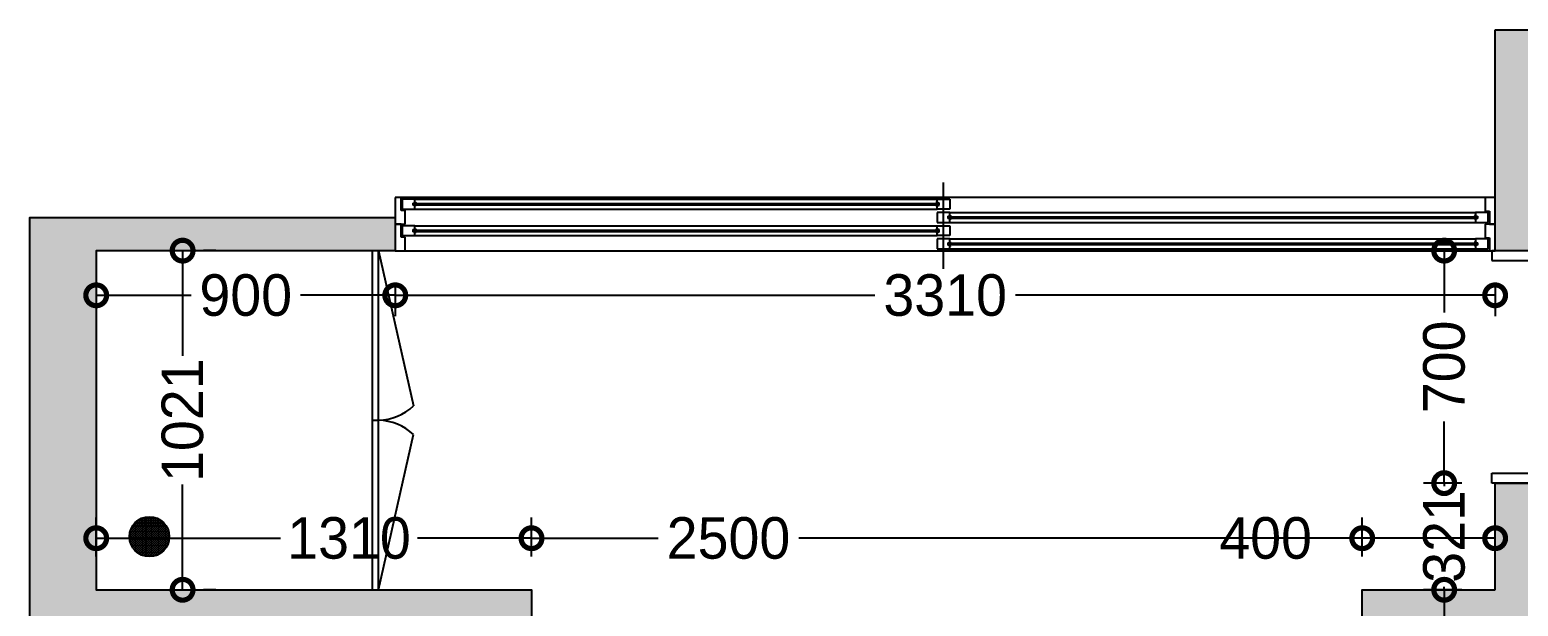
# Model space of a CAD drawing. Header units: millimetres. Extents: x 43335 to 261478, y -4312 to 41218.
# Drawn here: x 181901 to 186380, y 10064 to 11800 of the extents above; entities that cross this region are included whole.
import ezdxf

# ---------------------------------------------------------------- set-up
doc = ezdxf.new("R2010")
doc.units = ezdxf.units.MM
doc.layers.add('S-DIM', color=7, linetype='Continuous')
doc.layers.add('인테리어_해치_벽체', color=8, linetype='Continuous')
doc.styles.add('스타일1', font='HANDotum.ttf')
doc.dimstyles.new('50', dxfattribs={"dimscale": 50, "dimtxt": 2.5, "dimasz": 2.5, "dimexe": 1.25, "dimexo": 2, "dimtad": 0, "dimdec": 0, "dimtxsty": '스타일1', "dimblk": 'DOTSMALL', "dimcen": 2.5, "dimclrd": 1, "dimclre": 1, "dimclrt": 2, "dimadec": 0, "dimazin": 0, "dimtfac": 1, "dimtdec": 0, "dimtix": 1, "dimtmove": 0, "dimatfit": 3, "dimldrblk": 'DOTSMALL', "dimfxl": 1.25, "dimarcsym": 0})

# ---------------------------------------------------------------- blocks, each defined once
blk = doc.blocks.new('_DOTSMALL')
at = {"color": 0, "linetype": 'ByBlock', "const_width": 0.5}
blk.add_lwpolyline([(-0.0625, 0, 1), (0.0625, 0, 1)], format="xyb", close=True, dxfattribs=at)
blk = doc.blocks.new('*D686')
at = {"layer": 'Defpoints', "color": 0, "transparency": 16777216}
for p in [(182360.5, 11134.6), (182360.5, 11134.6), (182360.5, 10113.6)]:
    blk.add_point(p, dxfattribs=at)
at = {"layer": 'S-DIM', "color": 1, "lineweight": -2, "transparency": 16777216}
for p, q in [((182360.5, 11134.6), (182360.5, 10817.5)), ((182460.5, 11134.6), (182423, 11134.6)), ((182360.5, 10113.6), (182360.5, 10430.6)), ((182460.5, 10113.6), (182423, 10113.6))]:
    blk.add_line(p, q, dxfattribs=at)
at = {"layer": 'S-DIM', "color": 1, "lineweight": -2, "transparency": 16777216, "xscale": 125, "yscale": 125, "zscale": 125}
for p, rotation in [((182360.5, 11134.6), 90), ((182360.5, 10113.6), 270)]:
    blk.add_blockref('_DOTSMALL', p, dxfattribs=dict(at, rotation=rotation))
at = {"layer": 'S-DIM', "color": 2, "transparency": 16777216, "insert": (182360.5, 10624.1), "char_height": 125, "attachment_point": 5, "rotation": 90, "style": '스타일1'}
blk.add_mtext('1021', dxfattribs=at)
blk = doc.blocks.new('*D692')
at = {"layer": 'Defpoints', "color": 0, "transparency": 16777216}
for p in [(182100.5, 11134.6), (183000.5, 11134.6), (183000.5, 11000.1)]:
    blk.add_point(p, dxfattribs=at)
at = {"layer": 'S-DIM', "color": 1, "lineweight": -2, "transparency": 16777216}
for p, q in [((182100.5, 11034.6), (182100.5, 10937.6)), ((183000.5, 11034.6), (183000.5, 10937.6)), ((182100.5, 11000.1), (182386.3, 11000.1)), ((183000.5, 11000.1), (182714.8, 11000.1))]:
    blk.add_line(p, q, dxfattribs=at)
at = {"layer": 'S-DIM', "color": 1, "lineweight": -2, "transparency": 16777216, "xscale": 125, "yscale": 125, "zscale": 125, "rotation": 180}
blk.add_blockref('_DOTSMALL', (182100.5, 11000.1), dxfattribs=at)
at = {"layer": 'S-DIM', "color": 1, "lineweight": -2, "transparency": 16777216, "xscale": 125, "yscale": 125, "zscale": 125}
blk.add_blockref('_DOTSMALL', (183000.5, 11000.1), dxfattribs=at)
at = {"layer": 'S-DIM', "color": 2, "transparency": 16777216, "insert": (182550.5, 11000.1), "char_height": 125, "attachment_point": 5, "style": '스타일1'}
blk.add_mtext('900', dxfattribs=at)
blk = doc.blocks.new('*D693')
at = {"layer": 'Defpoints', "color": 0, "transparency": 16777216}
for p in [(183000.5, 11134.6), (186310.5, 11134.6), (186310.5, 11000.1)]:
    blk.add_point(p, dxfattribs=at)
at = {"layer": 'S-DIM', "color": 1, "lineweight": -2, "transparency": 16777216}
for p, q in [((183000.5, 11034.6), (183000.5, 10937.6)), ((186310.5, 11034.6), (186310.5, 10937.6)), ((183000.5, 11000.1), (184443.8, 11000.1)), ((186310.5, 11000.1), (184867.2, 11000.1))]:
    blk.add_line(p, q, dxfattribs=at)
at = {"layer": 'S-DIM', "color": 1, "lineweight": -2, "transparency": 16777216, "xscale": 125, "yscale": 125, "zscale": 125, "rotation": 180}
blk.add_blockref('_DOTSMALL', (183000.5, 11000.1), dxfattribs=at)
at = {"layer": 'S-DIM', "color": 1, "lineweight": -2, "transparency": 16777216, "xscale": 125, "yscale": 125, "zscale": 125}
blk.add_blockref('_DOTSMALL', (186310.5, 11000.1), dxfattribs=at)
at = {"layer": 'S-DIM', "color": 2, "transparency": 16777216, "insert": (184655.5, 11000.1), "char_height": 125, "attachment_point": 5, "style": '스타일1'}
blk.add_mtext('3310', dxfattribs=at)
blk = doc.blocks.new('*D694')
at = {"layer": 'Defpoints', "color": 0, "transparency": 16777216}
for p in [(186310.5, 11134.6), (186157.2, 10434.6), (186310.5, 10434.6)]:
    blk.add_point(p, dxfattribs=at)
at = {"layer": 'S-DIM', "color": 1, "lineweight": -2, "transparency": 16777216}
for p, q in [((186210.5, 11134.6), (186094.7, 11134.6)), ((186157.2, 11134.6), (186157.2, 10948.4)), ((186157.2, 10434.6), (186157.2, 10620.7)), ((186210.5, 10434.6), (186094.7, 10434.6))]:
    blk.add_line(p, q, dxfattribs=at)
at = {"layer": 'S-DIM', "color": 1, "lineweight": -2, "transparency": 16777216, "xscale": 125, "yscale": 125, "zscale": 125}
for p, rotation in [((186157.2, 11134.6), 90), ((186157.2, 10434.6), 270)]:
    blk.add_blockref('_DOTSMALL', p, dxfattribs=dict(at, rotation=rotation))
at = {"layer": 'S-DIM', "color": 2, "transparency": 16777216, "insert": (186157.2, 10784.6), "char_height": 125, "attachment_point": 5, "rotation": 90, "style": '스타일1'}
blk.add_mtext('700', dxfattribs=at)
blk = doc.blocks.new('*D695')
at = {"layer": 'Defpoints', "color": 0, "transparency": 16777216}
for p in [(186310.5, 10434.6), (186157.2, 10113.6), (186310.5, 10113.6)]:
    blk.add_point(p, dxfattribs=at)
at = {"layer": 'S-DIM', "color": 1, "lineweight": -2, "transparency": 16777216}
for p, q in [((186157.2, 10434.6), (186157.2, 10559.6)), ((186210.5, 10434.6), (186094.7, 10434.6)), ((186157.2, 10434.6), (186157.2, 10425.8)), ((186210.5, 10113.6), (186094.7, 10113.6)), ((186157.2, 10113.6), (186157.2, 10122.3)), ((186157.2, 10113.6), (186157.2, 9988.6))]:
    blk.add_line(p, q, dxfattribs=at)
at = {"layer": 'S-DIM', "color": 1, "lineweight": -2, "transparency": 16777216, "xscale": 125, "yscale": 125, "zscale": 125}
for p, rotation in [((186157.2, 10434.6), 270), ((186157.2, 10113.6), 90)]:
    blk.add_blockref('_DOTSMALL', p, dxfattribs=dict(at, rotation=rotation))
at = {"layer": 'S-DIM', "color": 2, "transparency": 16777216, "insert": (186157.2, 10274.1), "char_height": 125, "attachment_point": 5, "rotation": 90, "style": '스타일1'}
blk.add_mtext('321', dxfattribs=at)
blk = doc.blocks.new('*D696')
at = {"layer": 'Defpoints', "color": 0, "transparency": 16777216}
for p in [(186310.5, 10268.8), (185910.5, 10113.6), (186310.5, 10113.6)]:
    blk.add_point(p, dxfattribs=at)
at = {"layer": 'S-DIM', "color": 1, "lineweight": -2, "transparency": 16777216}
for p, q in [((185910.5, 10213.6), (185910.5, 10331.3)), ((186310.5, 10213.6), (186310.5, 10331.3)), ((185910.5, 10268.8), (185785.5, 10268.8)), ((186310.5, 10268.8), (185910.5, 10268.8))]:
    blk.add_line(p, q, dxfattribs=at)
at = {"layer": 'S-DIM', "color": 1, "lineweight": -2, "transparency": 16777216, "xscale": 125, "yscale": 125, "zscale": 125, "rotation": 180}
blk.add_blockref('_DOTSMALL', (185910.5, 10268.8), dxfattribs=at)
at = {"layer": 'S-DIM', "color": 1, "lineweight": -2, "transparency": 16777216, "xscale": 125, "yscale": 125, "zscale": 125}
blk.add_blockref('_DOTSMALL', (186310.5, 10268.8), dxfattribs=at)
at = {"layer": 'S-DIM', "color": 2, "transparency": 16777216, "insert": (185619.8, 10268.8), "char_height": 125, "attachment_point": 5, "style": '스타일1'}
blk.add_mtext('400', dxfattribs=at)
blk = doc.blocks.new('*D697')
at = {"layer": 'Defpoints', "color": 0, "transparency": 16777216}
for p in [(183410.5, 10268.8), (183410.5, 10113.6), (185910.5, 10113.6)]:
    blk.add_point(p, dxfattribs=at)
at = {"layer": 'S-DIM', "color": 1, "lineweight": -2, "transparency": 16777216}
for p, q in [((183410.5, 10213.6), (183410.5, 10331.3)), ((185910.5, 10213.6), (185910.5, 10331.3)), ((183410.5, 10268.8), (183792, 10268.8)), ((185910.5, 10268.8), (184214.7, 10268.8))]:
    blk.add_line(p, q, dxfattribs=at)
at = {"layer": 'S-DIM', "color": 1, "lineweight": -2, "transparency": 16777216, "xscale": 125, "yscale": 125, "zscale": 125, "rotation": 180}
blk.add_blockref('_DOTSMALL', (183410.5, 10268.8), dxfattribs=at)
at = {"layer": 'S-DIM', "color": 1, "lineweight": -2, "transparency": 16777216, "xscale": 125, "yscale": 125, "zscale": 125}
blk.add_blockref('_DOTSMALL', (185910.5, 10268.8), dxfattribs=at)
at = {"layer": 'S-DIM', "color": 2, "transparency": 16777216, "insert": (184003.3, 10268.8), "char_height": 125, "attachment_point": 5, "style": '스타일1'}
blk.add_mtext('2500', dxfattribs=at)
blk = doc.blocks.new('*D698')
at = {"layer": 'Defpoints', "color": 0, "transparency": 16777216}
for p in [(182100.5, 10268.8), (182100.5, 10113.6), (183410.5, 10113.6)]:
    blk.add_point(p, dxfattribs=at)
at = {"layer": 'S-DIM', "color": 1, "lineweight": -2, "transparency": 16777216}
for p, q in [((182100.5, 10213.6), (182100.5, 10331.3)), ((183410.5, 10213.6), (183410.5, 10331.3)), ((182100.5, 10268.8), (182655.2, 10268.8)), ((183410.5, 10268.8), (183067.3, 10268.8))]:
    blk.add_line(p, q, dxfattribs=at)
at = {"layer": 'S-DIM', "color": 1, "lineweight": -2, "transparency": 16777216, "xscale": 125, "yscale": 125, "zscale": 125, "rotation": 180}
blk.add_blockref('_DOTSMALL', (182100.5, 10268.8), dxfattribs=at)
at = {"layer": 'S-DIM', "color": 1, "lineweight": -2, "transparency": 16777216, "xscale": 125, "yscale": 125, "zscale": 125}
blk.add_blockref('_DOTSMALL', (183410.5, 10268.8), dxfattribs=at)
at = {"layer": 'S-DIM', "color": 2, "transparency": 16777216, "insert": (182861.3, 10268.8), "char_height": 125, "attachment_point": 5, "style": '스타일1'}
blk.add_mtext('1310', dxfattribs=at)
blk = doc.blocks.new('ahsiefsxe')
at = {"layer": '인테리어_해치_벽체'}
h = blk.add_hatch(color=256, dxfattribs=at)
h.dxf.hatch_style = 1
h.paths.add_polyline_path([(234402, 19138.4), (234402, 18858.4), (235352, 18858.4), (235352, 18783.4), (235462, 18783.4), (235462, 18655.9), (235662, 18655.9), (235662, 18984.3), (235552, 18984.3), (235552, 22677.4), (236842, 22677.4), (236842, 28282.4), (236022, 28282.4), (236022, 28177.4), (236642, 28177.4), (236642, 27032.4), (236012, 27032.4), (236012, 26807.4), (236642, 26807.4), (236642, 22877.4), (234602, 22877.4), (234602, 22677.4), (235352, 22677.4), (235352, 21318.4), (234052, 21318.4), (234052, 21118.4), (235352, 21118.4), (235352, 19338.4), (233152, 19338.4), (233152, 21118.4), (233252, 21118.4), (233252, 21318.4), (232952, 21318.4), (232952, 19338.4), (232597, 19338.4), (232597, 19138.4)])
h.paths.add_polyline_path([(225662, 28718.4), (225862, 28718.4), (225862, 28053.4), (225662, 28053.4)])
h.paths.add_polyline_path([(222352, 28153.4), (222352, 28053.4), (221452, 28053.4), (221452, 27032.4), (222762, 27032.4), (222762, 26807.4), (221452, 26807.4), (221452, 20158.4), (222252, 20158.4), (222252, 19958.4), (221452, 19958.4), (221452, 18658.4), (221802, 18658.4), (221802, 17528.4), (222127, 17528.4), (222127, 17328.4), (221602, 17328.4), (221602, 18458.4), (221252, 18458.4), (221252, 28153.4)])
h.paths.add_polyline_path([(223152, 20368.4), (223152, 17528.4), (223617, 17528.4), (223617, 17328.4), (223152, 17328.4), (223154.1, 15897.3), (223952, 15897.3), (223952, 15697.3), (222952, 15697.4), (222952, 17328.4), (222627, 17328.4), (222627, 17528.4), (222952, 17528.4), (222952, 20368.4)])
h.paths.add_polyline_path([(222952, 21068.4), (222952, 21318.4), (224482, 21318.4), (224482, 22668.4), (222807, 22668.4), (222807, 22868.4), (224682, 22868.4), (224682, 21318.4), (225122, 21318.4), (225122, 21118.4), (223152, 21118.4), (223152, 21068.4)])
h.paths.add_polyline_path([(235662, 17655.9), (235662, 17328.4), (234762.2, 17328.4), (234762.2, 17528.4), (235462, 17528.4), (235462, 17655.9)])
h.paths.add_polyline_path([(231762.2, 17528.4), (231762.2, 15698.4), (230962, 15698.4), (230962, 15898.4), (231562.2, 15898.4), (231562.2, 17328.4), (230962, 17328.4), (230962, 21318.4), (231162, 21318.4), (231162, 17528.4)])
h.paths.add_polyline_path([(228192, 17528.4), (228962, 17528.3), (228962, 17328.5), (228192, 17328.5)])
h.paths.add_polyline_path([(227692, 17328.5), (227112.2, 17328.5), (227112.2, 16798.4), (226342.2, 16798.4), (226342.2, 15798.4), (227262, 15798.4), (227262, 15938.4), (227362, 15938.4), (227362, 15698.4), (226152, 15697.3), (226152, 21118.4), (226102, 21118.4), (226102, 21318.4), (228522, 21318.4), (228522, 21118.4), (226352, 21118.4), (226352, 17528.4), (227692, 17528.4)])
h.paths.add_polyline_path([(233622, 22677.4), (233422, 22677.4), (233422, 28032.4), (233392, 28032.4), (233392, 28282.4), (233622, 28282.4)], flags=17)
h.paths.add_polyline_path([(230592, 26808.8), (230142, 26808.8), (230142, 27053.8), (230592, 27053.8), (230592, 28718.4), (230792, 28718.4), (230792, 27032.4), (231262, 27032.4), (231262, 26807.4), (230792, 26807.4), (230792, 22877.4), (232442, 22877.4), (232442, 22677.4), (230592, 22677.4)])
h.paths.add_polyline_path([(225662, 27032.4), (225662, 27353.4), (225862, 27353.4), (225862, 27053.8), (226312, 27053.8), (226312, 26808.8), (225862, 26808.8), (225862, 22668.4), (225662, 22668.4), (225662, 26807.4), (225262, 26807.4), (225262, 27032.4)])
for p, q in [((224002, 27998.3), (224002, 28258.3)), ((222352, 28213.4), (222352, 28133.4)), ((222369.5, 28213.4), (222352, 28213.4)), ((222369.5, 28174.4), (222369.5, 28213.4)), ((225632, 28213.4), (222369.5, 28213.4)), ((222373.1, 28208.6), (222373.1, 28178.6)), ((222411.1, 28208.6), (222373.1, 28208.6)), ((222373.1, 28178.6), (222411.1, 28178.6)), ((222405.6, 28196.8), (222411.1, 28198.6)), ((222405.6, 28190.3), (222405.6, 28196.8)), ((222411.1, 28188.6), (222405.6, 28190.3)), ((222407.6, 28195.6), (222407.6, 28191.6)), ((222407.6, 28195.6), (223986.5, 28195.6)), ((222407.6, 28191.6), (223986.5, 28191.6)), ((222411.1, 28198.6), (222411.1, 28208.6)), ((222411.1, 28208.6), (223983, 28208.6)), ((222411.1, 28199.4), (222413.8, 28198)), ((222411.1, 28187.8), (222413.8, 28189.2)), ((222411.1, 28178.6), (222411.1, 28188.6)), ((222411.1, 28178.6), (223983, 28178.6)), ((222413.8, 28198), (222414.4, 28197)), ((222413.8, 28189.2), (222414.4, 28190.1)), ((222414.4, 28197), (222414.9, 28195.6)), ((222414.4, 28190.1), (222414.9, 28191.6)), ((223979.8, 28197), (223979.2, 28195.6)), ((223979.8, 28190.1), (223979.2, 28191.6)), ((223980.3, 28198), (223979.8, 28197)), ((223980.3, 28189.2), (223979.8, 28190.1)), ((223983, 28199.4), (223980.3, 28198)), ((223983, 28187.8), (223980.3, 28189.2)), ((223983, 28198.6), (223983, 28208.6)), ((223983, 28208.6), (224021, 28208.6)), ((223988.6, 28196.8), (223983, 28198.6)), ((223983, 28188.6), (223988.6, 28190.3)), ((223983, 28178.6), (223983, 28188.6)), ((224021, 28178.6), (223983, 28178.6)), ((223986.5, 28195.6), (223986.5, 28191.6)), ((223988.6, 28190.3), (223988.6, 28196.8)), ((224021, 28208.6), (224021, 28178.6)), ((225662, 28213.4), (225632, 28213.4)), ((225632, 28213.4), (225632, 28174.5)), ((225662, 28133.4), (225662, 28213.4)), ((222352, 28133.4), (222382, 28133.4)), ((222352, 28133.4), (222352, 28053.4)), ((222369.5, 28133.4), (222352, 28133.4)), ((222382, 28174.4), (222369.5, 28174.4)), ((222369.5, 28094.4), (222369.5, 28133.4)), ((222382, 28172.4), (222382, 28174.4)), ((222382, 28133.4), (222382, 28172.4)), ((224021, 28168.6), (223983, 28168.6)), ((223983, 28168.6), (223983, 28138.6)), ((223983, 28138.6), (224021, 28138.6)), ((224015.5, 28156.8), (224021, 28158.6)), ((224015.5, 28150.3), (224015.5, 28156.8)), ((224021, 28148.6), (224015.5, 28150.3)), ((224017.5, 28155.6), (224017.5, 28151.6)), ((224017.5, 28155.6), (225606.4, 28155.6)), ((224017.5, 28151.6), (225606.4, 28151.6)), ((224021, 28158.6), (224021, 28168.6)), ((224021, 28168.6), (225602.9, 28168.6)), ((224021, 28159.4), (224023.8, 28158)), ((224021, 28147.8), (224023.8, 28149.2)), ((224021, 28138.6), (224021, 28148.6)), ((224021, 28138.6), (225602.9, 28138.6)), ((224023.8, 28158), (224024.3, 28157)), ((224023.8, 28149.2), (224024.3, 28150.1)), ((224024.3, 28157), (224024.8, 28155.6)), ((224024.3, 28150.1), (224024.8, 28151.6)), ((225599.7, 28157), (225599.1, 28155.6)), ((225599.7, 28150.1), (225599.1, 28151.6)), ((225600.2, 28158), (225599.7, 28157)), ((225600.2, 28149.2), (225599.7, 28150.1)), ((225602.9, 28159.4), (225600.2, 28158)), ((225602.9, 28147.8), (225600.2, 28149.2)), ((225640.9, 28168.6), (225602.9, 28168.6)), ((225602.9, 28168.6), (225602.9, 28158.6)), ((225602.9, 28158.6), (225608.5, 28156.8)), ((225608.5, 28150.3), (225602.9, 28148.6)), ((225602.9, 28148.6), (225602.9, 28138.6)), ((225602.9, 28138.6), (225640.9, 28138.6)), ((225606.4, 28151.6), (225606.4, 28155.6)), ((225608.5, 28156.8), (225608.5, 28150.3)), ((225632, 28174.5), (225632, 28172.4)), ((225632, 28172.4), (225644.6, 28172.4)), ((225662, 28133.4), (225632, 28133.4)), ((225632, 28133.4), (225632, 28094.5)), ((225640.9, 28138.6), (225640.9, 28168.6)), ((225644.6, 28172.4), (225644.6, 28133.4)), ((225644.6, 28133.4), (225662, 28133.4)), ((225662, 28053.4), (225662, 28133.4)), ((222382, 28094.4), (222369.5, 28094.4)), ((222373.1, 28128.6), (222373.1, 28098.6)), ((222411.1, 28128.6), (222373.1, 28128.6)), ((222373.1, 28098.6), (222411.1, 28098.6)), ((222382, 28092.4), (222382, 28094.4)), ((222382, 28053.4), (222382, 28092.4)), ((222405.6, 28116.8), (222411.1, 28118.6)), ((222405.6, 28110.3), (222405.6, 28116.8)), ((222411.1, 28108.6), (222405.6, 28110.3)), ((222407.6, 28115.6), (222407.6, 28111.6)), ((222407.6, 28115.6), (223986.5, 28115.6)), ((222407.6, 28111.6), (223986.5, 28111.6)), ((222411.1, 28118.6), (222411.1, 28128.6)), ((222411.1, 28128.6), (223983, 28128.6)), ((222411.1, 28119.4), (222413.8, 28118)), ((222411.1, 28107.8), (222413.8, 28109.2)), ((222411.1, 28098.6), (222411.1, 28108.6)), ((222411.1, 28098.6), (223983, 28098.6)), ((222413.8, 28118), (222414.4, 28117)), ((222413.8, 28109.2), (222414.4, 28110.1)), ((222414.4, 28117), (222414.9, 28115.6)), ((222414.4, 28110.1), (222414.9, 28111.6)), ((223979.8, 28117), (223979.2, 28115.6)), ((223979.8, 28110.1), (223979.2, 28111.6)), ((223980.3, 28118), (223979.8, 28117)), ((223980.3, 28109.2), (223979.8, 28110.1)), ((223983, 28119.4), (223980.3, 28118)), ((223983, 28107.8), (223980.3, 28109.2)), ((223983, 28118.6), (223983, 28128.6)), ((223983, 28128.6), (224021, 28128.6)), ((223988.6, 28116.8), (223983, 28118.6)), ((223983, 28108.6), (223988.6, 28110.3)), ((223983, 28098.6), (223983, 28108.6)), ((224021, 28098.6), (223983, 28098.6)), ((224021, 28088.6), (223983, 28088.6)), ((223983, 28088.6), (223983, 28058.6)), ((223986.5, 28115.6), (223986.5, 28111.6)), ((223988.6, 28110.3), (223988.6, 28116.8)), ((224021, 28128.6), (224021, 28098.6)), ((224021, 28088.6), (225602.9, 28088.6)), ((224021, 28078.6), (224021, 28088.6)), ((225640.9, 28088.6), (225602.9, 28088.6)), ((225602.9, 28088.6), (225602.9, 28078.6)), ((225632, 28094.5), (225632, 28092.4)), ((225632, 28092.4), (225644.6, 28092.4)), ((225640.9, 28058.6), (225640.9, 28088.6)), ((225644.6, 28092.4), (225644.6, 28053.4)), ((222302, 28053.4), (222282, 28053.4)), ((222282, 28053.4), (222282, 27032.4)), ((222302, 27032.4), (222302, 28053.4)), ((222302, 28053.4), (222407.1, 27586.1)), ((222352, 28053.4), (222382, 28053.4)), ((222382, 28053.4), (225644.6, 28053.4)), ((223983, 28058.6), (224021, 28058.6)), ((224015.5, 28076.8), (224021, 28078.6)), ((224015.5, 28070.3), (224015.5, 28076.8)), ((224021, 28068.6), (224015.5, 28070.3)), ((224017.5, 28075.6), (224017.5, 28071.6)), ((224017.5, 28075.6), (225606.4, 28075.6)), ((224017.5, 28071.6), (225606.4, 28071.6)), ((224021, 28079.4), (224023.8, 28078)), ((224021, 28067.8), (224023.8, 28069.2)), ((224021, 28058.6), (224021, 28068.6)), ((224021, 28058.6), (225602.9, 28058.6)), ((224023.8, 28078), (224024.3, 28077)), ((224023.8, 28069.2), (224024.3, 28070.1)), ((224024.3, 28077), (224024.8, 28075.6)), ((224024.3, 28070.1), (224024.8, 28071.6)), ((225599.7, 28077), (225599.1, 28075.6)), ((225599.7, 28070.1), (225599.1, 28071.6)), ((225600.2, 28078), (225599.7, 28077)), ((225600.2, 28069.2), (225599.7, 28070.1)), ((225602.9, 28079.4), (225600.2, 28078)), ((225602.9, 28067.8), (225600.2, 28069.2)), ((225602.9, 28078.6), (225608.5, 28076.8)), ((225608.5, 28070.3), (225602.9, 28068.6)), ((225602.9, 28068.6), (225602.9, 28058.6)), ((225602.9, 28058.6), (225640.9, 28058.6)), ((225606.4, 28071.6), (225606.4, 28075.6)), ((225608.5, 28076.8), (225608.5, 28070.3)), ((225644.6, 28053.4), (225662, 28053.4)), ((225872, 28053.4), (225652, 28053.4)), ((225652, 28053.4), (225652, 28023.4)), ((225652, 28023.4), (225765, 28023.4)), ((222282, 27542.9), (222302, 27542.9)), ((222302, 27032.4), (222407.1, 27499.8)), ((225652, 27353.4), (225652, 27383.4)), ((225652, 27383.4), (225765, 27383.4)), ((225872, 27353.4), (225652, 27353.4)), ((221575.8, 27234.5), (221575.8, 27239.6)), ((221577.5, 27241.5), (221580.9, 27241.5)), ((221582.8, 27241.5), (221582.8, 27244.8)), ((221582.8, 27241.5), (221587.9, 27241.5)), ((221582.8, 27234.5), (221582.8, 27239.6)), ((221589.8, 27241.5), (221589.8, 27246.6)), ((221589.8, 27241.5), (221594.9, 27241.5)), ((221589.8, 27234.5), (221589.8, 27239.6)), ((221590.7, 27248.5), (221594.9, 27248.5)), ((221596.8, 27248.5), (221596.8, 27250.4)), ((221596.8, 27248.5), (221601.9, 27248.5)), ((221596.8, 27241.5), (221596.8, 27246.6)), ((221596.8, 27241.5), (221601.9, 27241.5)), ((221596.8, 27234.5), (221596.8, 27239.6)), ((221603.8, 27248.5), (221603.8, 27251.8)), ((221603.8, 27248.5), (221608.8, 27248.5)), ((221603.8, 27241.5), (221603.8, 27246.6)), ((221603.8, 27241.5), (221608.8, 27241.5)), ((221603.8, 27234.5), (221603.8, 27239.6)), ((221610.7, 27248.5), (221610.7, 27252.4)), ((221610.7, 27248.5), (221615.8, 27248.5)), ((221610.7, 27241.5), (221610.7, 27246.6)), ((221610.7, 27241.5), (221615.8, 27241.5)), ((221610.7, 27234.5), (221610.7, 27239.6)), ((221617.7, 27248.5), (221617.7, 27252.1)), ((221617.7, 27248.5), (221622.8, 27248.5)), ((221617.7, 27241.5), (221617.7, 27246.6)), ((221617.7, 27241.5), (221622.8, 27241.5)), ((221617.7, 27234.5), (221617.7, 27239.6)), ((221624.7, 27248.5), (221624.7, 27251)), ((221624.7, 27248.5), (221629.8, 27248.5)), ((221624.7, 27241.5), (221624.7, 27246.6)), ((221624.7, 27241.5), (221629.8, 27241.5)), ((221624.7, 27234.5), (221624.7, 27239.6)), ((221631.7, 27248.5), (221631.7, 27249.1)), ((221631.7, 27248.5), (221633.3, 27248.5)), ((221631.7, 27241.5), (221631.7, 27246.6)), ((221631.7, 27241.5), (221636.8, 27241.5)), ((221631.7, 27234.5), (221631.7, 27239.6)), ((221638.7, 27241.5), (221638.7, 27246.1)), ((221638.7, 27241.5), (221643.8, 27241.5)), ((221638.7, 27234.5), (221638.7, 27239.6)), ((221645.7, 27241.5), (221645.7, 27242.1)), ((221645.7, 27241.5), (221646.5, 27241.5)), ((221645.7, 27234.5), (221645.7, 27239.6)), ((221652.7, 27234.5), (221652.7, 27236.5)), ((221552, 27192.6), (221553, 27192.6)), ((221552.4, 27199.6), (221553, 27199.6)), ((221554.9, 27206.6), (221554.9, 27210.7)), ((221554.9, 27206.6), (221559.9, 27206.6)), ((221554.9, 27199.6), (221554.9, 27204.7)), ((221554.9, 27199.6), (221559.9, 27199.6)), ((221554.9, 27192.6), (221554.9, 27197.7)), ((221554.9, 27192.6), (221559.9, 27192.6)), ((221555.8, 27213.6), (221559.9, 27213.6)), ((221559, 27220.5), (221559.9, 27220.5)), ((221561.8, 27220.5), (221561.8, 27225.3)), ((221561.8, 27220.5), (221566.9, 27220.5)), ((221561.8, 27213.6), (221561.8, 27218.6)), ((221561.8, 27213.6), (221566.9, 27213.6)), ((221561.8, 27206.6), (221561.8, 27211.7)), ((221561.8, 27206.6), (221566.9, 27206.6)), ((221561.8, 27199.6), (221561.8, 27204.7)), ((221561.8, 27199.6), (221566.9, 27199.6)), ((221561.8, 27192.6), (221561.8, 27197.7)), ((221561.8, 27192.6), (221566.9, 27192.6)), ((221563.4, 27227.5), (221566.9, 27227.5)), ((221568.8, 27227.5), (221568.8, 27232.6)), ((221568.8, 27227.5), (221573.9, 27227.5)), ((221568.8, 27220.5), (221568.8, 27225.6)), ((221568.8, 27220.5), (221573.9, 27220.5)), ((221568.8, 27213.6), (221568.8, 27218.6)), ((221568.8, 27213.6), (221573.9, 27213.6)), ((221568.8, 27206.6), (221568.8, 27211.7)), ((221568.8, 27206.6), (221573.9, 27206.6)), ((221568.8, 27199.6), (221568.8, 27204.7)), ((221568.8, 27199.6), (221573.9, 27199.6)), ((221568.8, 27192.6), (221568.8, 27197.7)), ((221568.8, 27192.6), (221573.9, 27192.6)), ((221569.3, 27234.5), (221573.9, 27234.5)), ((221575.8, 27234.5), (221580.9, 27234.5)), ((221575.8, 27227.5), (221575.8, 27232.6)), ((221575.8, 27227.5), (221580.9, 27227.5)), ((221575.8, 27220.5), (221575.8, 27225.6)), ((221575.8, 27220.5), (221580.9, 27220.5)), ((221575.8, 27213.6), (221575.8, 27218.6)), ((221575.8, 27213.6), (221580.9, 27213.6)), ((221575.8, 27206.6), (221575.8, 27211.7)), ((221575.8, 27206.6), (221580.9, 27206.6)), ((221575.8, 27199.6), (221575.8, 27204.7)), ((221575.8, 27199.6), (221580.9, 27199.6)), ((221575.8, 27192.6), (221575.8, 27197.7)), ((221575.8, 27192.6), (221580.9, 27192.6)), ((221582.8, 27234.5), (221587.9, 27234.5)), ((221582.8, 27227.5), (221582.8, 27232.6)), ((221582.8, 27227.5), (221587.9, 27227.5)), ((221582.8, 27220.5), (221582.8, 27225.6)), ((221582.8, 27220.5), (221587.9, 27220.5)), ((221582.8, 27213.6), (221582.8, 27218.6)), ((221582.8, 27213.6), (221587.9, 27213.6)), ((221582.8, 27206.6), (221582.8, 27211.7)), ((221582.8, 27206.6), (221587.9, 27206.6)), ((221582.8, 27199.6), (221582.8, 27204.7)), ((221582.8, 27199.6), (221587.9, 27199.6)), ((221582.8, 27192.6), (221582.8, 27197.7)), ((221582.8, 27192.6), (221587.9, 27192.6)), ((221589.8, 27234.5), (221594.9, 27234.5)), ((221589.8, 27227.5), (221589.8, 27232.6)), ((221589.8, 27227.5), (221594.9, 27227.5)), ((221589.8, 27220.5), (221589.8, 27225.6)), ((221589.8, 27220.5), (221594.9, 27220.5)), ((221589.8, 27213.6), (221589.8, 27218.6)), ((221589.8, 27213.6), (221594.9, 27213.6)), ((221589.8, 27206.6), (221589.8, 27211.7)), ((221589.8, 27206.6), (221594.9, 27206.6)), ((221589.8, 27199.6), (221589.8, 27204.7)), ((221589.8, 27199.6), (221594.9, 27199.6)), ((221589.8, 27192.6), (221589.8, 27197.7)), ((221589.8, 27192.6), (221594.9, 27192.6)), ((221596.8, 27234.5), (221601.9, 27234.5)), ((221596.8, 27227.5), (221596.8, 27232.6)), ((221596.8, 27227.5), (221601.9, 27227.5)), ((221596.8, 27220.5), (221596.8, 27225.6)), ((221596.8, 27220.5), (221601.9, 27220.5)), ((221596.8, 27213.6), (221596.8, 27218.6)), ((221596.8, 27213.6), (221601.9, 27213.6)), ((221596.8, 27206.6), (221596.8, 27211.7)), ((221596.8, 27206.6), (221601.9, 27206.6)), ((221596.8, 27199.6), (221596.8, 27204.7)), ((221596.8, 27199.6), (221601.9, 27199.6)), ((221596.8, 27192.6), (221596.8, 27197.7)), ((221596.8, 27192.6), (221601.9, 27192.6)), ((221603.8, 27234.5), (221608.8, 27234.5)), ((221603.8, 27227.5), (221603.8, 27232.6)), ((221603.8, 27227.5), (221608.8, 27227.5)), ((221603.8, 27220.5), (221603.8, 27225.6)), ((221603.8, 27220.5), (221608.8, 27220.5)), ((221603.8, 27213.6), (221603.8, 27218.6)), ((221603.8, 27213.6), (221608.8, 27213.6)), ((221603.8, 27206.6), (221603.8, 27211.7)), ((221603.8, 27206.6), (221608.8, 27206.6)), ((221603.8, 27199.6), (221603.8, 27204.7)), ((221603.8, 27199.6), (221608.8, 27199.6)), ((221603.8, 27192.6), (221603.8, 27197.7)), ((221603.8, 27192.6), (221608.8, 27192.6)), ((221610.7, 27234.5), (221615.8, 27234.5)), ((221610.7, 27227.5), (221610.7, 27232.6)), ((221610.7, 27227.5), (221615.8, 27227.5)), ((221610.7, 27220.5), (221610.7, 27225.6)), ((221610.7, 27220.5), (221615.8, 27220.5)), ((221610.7, 27213.6), (221610.7, 27218.6)), ((221610.7, 27213.6), (221615.8, 27213.6)), ((221610.7, 27206.6), (221610.7, 27211.7)), ((221610.7, 27206.6), (221615.8, 27206.6)), ((221610.7, 27199.6), (221610.7, 27204.7)), ((221610.7, 27199.6), (221615.8, 27199.6)), ((221610.7, 27192.6), (221610.7, 27197.7)), ((221610.7, 27192.6), (221615.8, 27192.6)), ((221617.7, 27234.5), (221622.8, 27234.5)), ((221617.7, 27227.5), (221617.7, 27232.6)), ((221617.7, 27227.5), (221622.8, 27227.5)), ((221617.7, 27220.5), (221617.7, 27225.6)), ((221617.7, 27220.5), (221622.8, 27220.5)), ((221617.7, 27213.6), (221617.7, 27218.6)), ((221617.7, 27213.6), (221622.8, 27213.6)), ((221617.7, 27206.6), (221617.7, 27211.7)), ((221617.7, 27206.6), (221622.8, 27206.6)), ((221617.7, 27199.6), (221617.7, 27204.7)), ((221617.7, 27199.6), (221622.8, 27199.6)), ((221617.7, 27192.6), (221617.7, 27197.7)), ((221617.7, 27192.6), (221622.8, 27192.6)), ((221624.7, 27234.5), (221629.8, 27234.5)), ((221624.7, 27227.5), (221624.7, 27232.6)), ((221624.7, 27227.5), (221629.8, 27227.5)), ((221624.7, 27220.5), (221624.7, 27225.6)), ((221624.7, 27220.5), (221629.8, 27220.5)), ((221624.7, 27213.6), (221624.7, 27218.6)), ((221624.7, 27213.6), (221629.8, 27213.6)), ((221624.7, 27206.6), (221624.7, 27211.7)), ((221624.7, 27206.6), (221629.8, 27206.6)), ((221624.7, 27199.6), (221624.7, 27204.7)), ((221624.7, 27199.6), (221629.8, 27199.6)), ((221624.7, 27192.6), (221624.7, 27197.7)), ((221624.7, 27192.6), (221629.8, 27192.6)), ((221631.7, 27234.5), (221636.8, 27234.5)), ((221631.7, 27227.5), (221631.7, 27232.6)), ((221631.7, 27227.5), (221636.8, 27227.5)), ((221631.7, 27220.5), (221631.7, 27225.6)), ((221631.7, 27220.5), (221636.8, 27220.5)), ((221631.7, 27213.6), (221631.7, 27218.6)), ((221631.7, 27213.6), (221636.8, 27213.6)), ((221631.7, 27206.6), (221631.7, 27211.7)), ((221631.7, 27206.6), (221636.8, 27206.6)), ((221631.7, 27199.6), (221631.7, 27204.7)), ((221631.7, 27199.6), (221636.8, 27199.6)), ((221631.7, 27192.6), (221631.7, 27197.7)), ((221631.7, 27192.6), (221636.8, 27192.6)), ((221638.7, 27234.5), (221643.8, 27234.5)), ((221638.7, 27227.5), (221638.7, 27232.6)), ((221638.7, 27227.5), (221643.8, 27227.5)), ((221638.7, 27220.5), (221638.7, 27225.6)), ((221638.7, 27220.5), (221643.8, 27220.5)), ((221638.7, 27213.6), (221638.7, 27218.6)), ((221638.7, 27213.6), (221643.8, 27213.6)), ((221638.7, 27206.6), (221638.7, 27211.7)), ((221638.7, 27206.6), (221643.8, 27206.6)), ((221638.7, 27199.6), (221638.7, 27204.7)), ((221638.7, 27199.6), (221643.8, 27199.6)), ((221638.7, 27192.6), (221638.7, 27197.7)), ((221638.7, 27192.6), (221643.8, 27192.6)), ((221645.7, 27234.5), (221650.7, 27234.5)), ((221645.7, 27227.5), (221645.7, 27232.6)), ((221645.7, 27227.5), (221650.7, 27227.5)), ((221645.7, 27220.5), (221645.7, 27225.6)), ((221645.7, 27220.5), (221650.7, 27220.5)), ((221645.7, 27213.6), (221645.7, 27218.6)), ((221645.7, 27213.6), (221650.7, 27213.6)), ((221645.7, 27206.6), (221645.7, 27211.7)), ((221645.7, 27206.6), (221650.7, 27206.6)), ((221645.7, 27199.6), (221645.7, 27204.7)), ((221645.7, 27199.6), (221650.7, 27199.6)), ((221645.7, 27192.6), (221645.7, 27197.7)), ((221645.7, 27192.6), (221650.7, 27192.6)), ((221652.7, 27234.5), (221654.7, 27234.5)), ((221652.7, 27227.5), (221652.7, 27232.6)), ((221652.7, 27227.5), (221657.7, 27227.5)), ((221652.7, 27220.5), (221652.7, 27225.6)), ((221652.7, 27220.5), (221657.7, 27220.5)), ((221652.7, 27213.6), (221652.7, 27218.6)), ((221652.7, 27213.6), (221657.7, 27213.6)), ((221652.7, 27206.6), (221652.7, 27211.7)), ((221652.7, 27206.6), (221657.7, 27206.6)), ((221652.7, 27199.6), (221652.7, 27204.7)), ((221652.7, 27199.6), (221657.7, 27199.6)), ((221652.7, 27192.6), (221652.7, 27197.7)), ((221652.7, 27192.6), (221657.7, 27192.6)), ((221659.6, 27227.5), (221659.6, 27228.9)), ((221659.6, 27227.5), (221660.6, 27227.5)), ((221659.6, 27220.5), (221659.6, 27225.6)), ((221659.6, 27220.5), (221664.7, 27220.5)), ((221659.6, 27213.6), (221659.6, 27218.6)), ((221659.6, 27213.6), (221664.7, 27213.6)), ((221659.6, 27206.6), (221659.6, 27211.7)), ((221659.6, 27206.6), (221664.7, 27206.6)), ((221659.6, 27199.6), (221659.6, 27204.7)), ((221659.6, 27199.6), (221664.7, 27199.6)), ((221659.6, 27192.6), (221659.6, 27197.7)), ((221659.6, 27192.6), (221664.7, 27192.6)), ((221666.6, 27213.6), (221666.6, 27217.2)), ((221666.6, 27213.6), (221668.1, 27213.6)), ((221666.6, 27206.6), (221666.6, 27211.7)), ((221666.6, 27206.6), (221670.3, 27206.6)), ((221666.6, 27199.6), (221666.6, 27204.7)), ((221666.6, 27199.6), (221671.6, 27199.6)), ((221666.6, 27192.6), (221666.6, 27197.7)), ((221666.6, 27192.6), (221671.7, 27192.6)), ((221552.4, 27185.6), (221553, 27185.6)), ((221554.9, 27185.6), (221554.9, 27190.7)), ((221554.9, 27185.6), (221559.9, 27185.6)), ((221554.9, 27178.6), (221554.9, 27183.7)), ((221554.9, 27178.6), (221559.9, 27178.6)), ((221554.9, 27174.1), (221554.9, 27176.7)), ((221555.7, 27171.6), (221559.9, 27171.6)), ((221558.8, 27164.7), (221559.9, 27164.7)), ((221561.8, 27185.6), (221561.8, 27190.7)), ((221561.8, 27185.6), (221566.9, 27185.6)), ((221561.8, 27178.6), (221561.8, 27183.7)), ((221561.8, 27178.6), (221566.9, 27178.6)), ((221561.8, 27171.6), (221561.8, 27176.7)), ((221561.8, 27171.6), (221566.9, 27171.6)), ((221561.8, 27164.7), (221561.8, 27169.7)), ((221561.8, 27164.7), (221566.9, 27164.7)), ((221561.8, 27159.5), (221561.8, 27162.8)), ((221563.1, 27157.7), (221566.9, 27157.7)), ((221568.8, 27185.6), (221568.8, 27190.7)), ((221568.8, 27185.6), (221573.9, 27185.6)), ((221568.8, 27178.6), (221568.8, 27183.7)), ((221568.8, 27178.6), (221573.9, 27178.6)), ((221568.8, 27171.6), (221568.8, 27176.7)), ((221568.8, 27171.6), (221573.9, 27171.6)), ((221568.8, 27164.7), (221568.8, 27169.7)), ((221568.8, 27164.7), (221573.9, 27164.7)), ((221568.8, 27157.7), (221568.8, 27162.8)), ((221568.8, 27157.7), (221573.9, 27157.7)), ((221568.8, 27150.7), (221568.8, 27155.8)), ((221568.9, 27150.7), (221573.9, 27150.7)), ((221575.8, 27185.6), (221575.8, 27190.7)), ((221575.8, 27185.6), (221580.9, 27185.6)), ((221575.8, 27178.6), (221575.8, 27183.7)), ((221575.8, 27178.6), (221580.9, 27178.6)), ((221575.8, 27171.6), (221575.8, 27176.7)), ((221575.8, 27171.6), (221580.9, 27171.6)), ((221575.8, 27164.7), (221575.8, 27169.7)), ((221575.8, 27164.7), (221580.9, 27164.7)), ((221575.8, 27157.7), (221575.8, 27162.8)), ((221575.8, 27157.7), (221580.9, 27157.7)), ((221575.8, 27150.7), (221575.8, 27155.8)), ((221575.8, 27150.7), (221580.9, 27150.7)), ((221575.8, 27144.5), (221575.8, 27148.8)), ((221582.8, 27185.6), (221582.8, 27190.7)), ((221582.8, 27185.6), (221587.9, 27185.6)), ((221582.8, 27178.6), (221582.8, 27183.7)), ((221582.8, 27178.6), (221587.9, 27178.6)), ((221582.8, 27171.6), (221582.8, 27176.7)), ((221582.8, 27171.6), (221587.9, 27171.6)), ((221582.8, 27164.7), (221582.8, 27169.7)), ((221582.8, 27164.7), (221587.9, 27164.7)), ((221582.8, 27157.7), (221582.8, 27162.8)), ((221582.8, 27157.7), (221587.9, 27157.7)), ((221582.8, 27150.7), (221582.8, 27155.8)), ((221582.8, 27150.7), (221587.9, 27150.7)), ((221582.8, 27143.7), (221582.8, 27148.8)), ((221589.8, 27185.6), (221589.8, 27190.7)), ((221589.8, 27185.6), (221594.9, 27185.6)), ((221589.8, 27178.6), (221589.8, 27183.7)), ((221589.8, 27178.6), (221594.9, 27178.6)), ((221589.8, 27171.6), (221589.8, 27176.7)), ((221589.8, 27171.6), (221594.9, 27171.6)), ((221589.8, 27164.7), (221589.8, 27169.7)), ((221589.8, 27164.7), (221594.9, 27164.7)), ((221589.8, 27157.7), (221589.8, 27162.8)), ((221589.8, 27157.7), (221594.9, 27157.7)), ((221589.8, 27150.7), (221589.8, 27155.8)), ((221589.8, 27150.7), (221594.9, 27150.7)), ((221589.8, 27143.7), (221589.8, 27148.8)), ((221596.8, 27185.6), (221596.8, 27190.7)), ((221596.8, 27185.6), (221601.9, 27185.6)), ((221596.8, 27178.6), (221596.8, 27183.7)), ((221596.8, 27178.6), (221601.9, 27178.6)), ((221596.8, 27171.6), (221596.8, 27176.7)), ((221596.8, 27171.6), (221601.9, 27171.6)), ((221596.8, 27164.7), (221596.8, 27169.7)), ((221596.8, 27164.7), (221601.9, 27164.7)), ((221596.8, 27157.7), (221596.8, 27162.8)), ((221596.8, 27157.7), (221601.9, 27157.7)), ((221596.8, 27150.7), (221596.8, 27155.8)), ((221596.8, 27150.7), (221601.9, 27150.7)), ((221596.8, 27143.7), (221596.8, 27148.8)), ((221603.8, 27185.6), (221603.8, 27190.7)), ((221603.8, 27185.6), (221608.8, 27185.6)), ((221603.8, 27178.6), (221603.8, 27183.7)), ((221603.8, 27178.6), (221608.8, 27178.6)), ((221603.8, 27171.6), (221603.8, 27176.7)), ((221603.8, 27171.6), (221608.8, 27171.6)), ((221603.8, 27164.7), (221603.8, 27169.7)), ((221603.8, 27164.7), (221608.8, 27164.7)), ((221603.8, 27157.7), (221603.8, 27162.8)), ((221603.8, 27157.7), (221608.8, 27157.7)), ((221603.8, 27150.7), (221603.8, 27155.8)), ((221603.8, 27150.7), (221608.8, 27150.7)), ((221603.8, 27143.7), (221603.8, 27148.8)), ((221610.7, 27185.6), (221610.7, 27190.7)), ((221610.7, 27185.6), (221615.8, 27185.6)), ((221610.7, 27178.6), (221610.7, 27183.7)), ((221610.7, 27178.6), (221615.8, 27178.6)), ((221610.7, 27171.6), (221610.7, 27176.7)), ((221610.7, 27171.6), (221615.8, 27171.6)), ((221610.7, 27164.7), (221610.7, 27169.7)), ((221610.7, 27164.7), (221615.8, 27164.7)), ((221610.7, 27157.7), (221610.7, 27162.8)), ((221610.7, 27157.7), (221615.8, 27157.7)), ((221610.7, 27150.7), (221610.7, 27155.8)), ((221610.7, 27150.7), (221615.8, 27150.7)), ((221610.7, 27143.7), (221610.7, 27148.8)), ((221617.7, 27185.6), (221617.7, 27190.7)), ((221617.7, 27185.6), (221622.8, 27185.6)), ((221617.7, 27178.6), (221617.7, 27183.7)), ((221617.7, 27178.6), (221622.8, 27178.6)), ((221617.7, 27171.6), (221617.7, 27176.7)), ((221617.7, 27171.6), (221622.8, 27171.6)), ((221617.7, 27164.7), (221617.7, 27169.7)), ((221617.7, 27164.7), (221622.8, 27164.7)), ((221617.7, 27157.7), (221617.7, 27162.8)), ((221617.7, 27157.7), (221622.8, 27157.7)), ((221617.7, 27150.7), (221617.7, 27155.8)), ((221617.7, 27150.7), (221622.8, 27150.7)), ((221617.7, 27143.7), (221617.7, 27148.8)), ((221624.7, 27185.6), (221624.7, 27190.7)), ((221624.7, 27185.6), (221629.8, 27185.6)), ((221624.7, 27178.6), (221624.7, 27183.7)), ((221624.7, 27178.6), (221629.8, 27178.6)), ((221624.7, 27171.6), (221624.7, 27176.7)), ((221624.7, 27171.6), (221629.8, 27171.6)), ((221624.7, 27164.7), (221624.7, 27169.7)), ((221624.7, 27164.7), (221629.8, 27164.7)), ((221624.7, 27157.7), (221624.7, 27162.8)), ((221624.7, 27157.7), (221629.8, 27157.7)), ((221624.7, 27150.7), (221624.7, 27155.8)), ((221624.7, 27150.7), (221629.8, 27150.7)), ((221624.7, 27143.7), (221624.7, 27148.8)), ((221631.7, 27185.6), (221631.7, 27190.7)), ((221631.7, 27185.6), (221636.8, 27185.6)), ((221631.7, 27178.6), (221631.7, 27183.7)), ((221631.7, 27178.6), (221636.8, 27178.6)), ((221631.7, 27171.6), (221631.7, 27176.7)), ((221631.7, 27171.6), (221636.8, 27171.6)), ((221631.7, 27164.7), (221631.7, 27169.7)), ((221631.7, 27164.7), (221636.8, 27164.7)), ((221631.7, 27157.7), (221631.7, 27162.8)), ((221631.7, 27157.7), (221636.8, 27157.7)), ((221631.7, 27150.7), (221631.7, 27155.8)), ((221631.7, 27150.7), (221636.8, 27150.7)), ((221631.7, 27143.7), (221631.7, 27148.8)), ((221638.7, 27185.6), (221638.7, 27190.7)), ((221638.7, 27185.6), (221643.8, 27185.6)), ((221638.7, 27178.6), (221638.7, 27183.7)), ((221638.7, 27178.6), (221643.8, 27178.6)), ((221638.7, 27171.6), (221638.7, 27176.7)), ((221638.7, 27171.6), (221643.8, 27171.6)), ((221638.7, 27164.7), (221638.7, 27169.7)), ((221638.7, 27164.7), (221643.8, 27164.7)), ((221638.7, 27157.7), (221638.7, 27162.8)), ((221638.7, 27157.7), (221643.8, 27157.7)), ((221638.7, 27150.7), (221638.7, 27155.8)), ((221638.7, 27150.7), (221643.8, 27150.7)), ((221638.7, 27143.7), (221638.7, 27148.8)), ((221645.7, 27185.6), (221645.7, 27190.7)), ((221645.7, 27185.6), (221650.7, 27185.6)), ((221645.7, 27178.6), (221645.7, 27183.7)), ((221645.7, 27178.6), (221650.7, 27178.6)), ((221645.7, 27171.6), (221645.7, 27176.7)), ((221645.7, 27171.6), (221650.7, 27171.6)), ((221645.7, 27164.7), (221645.7, 27169.7)), ((221645.7, 27164.7), (221650.7, 27164.7)), ((221645.7, 27157.7), (221645.7, 27162.8)), ((221645.7, 27157.7), (221650.7, 27157.7)), ((221645.7, 27150.7), (221645.7, 27155.8)), ((221645.7, 27150.7), (221650.7, 27150.7)), ((221645.7, 27143.7), (221645.7, 27148.8)), ((221652.7, 27185.6), (221652.7, 27190.7)), ((221652.7, 27185.6), (221657.7, 27185.6)), ((221652.7, 27178.6), (221652.7, 27183.7)), ((221652.7, 27178.6), (221657.7, 27178.6)), ((221652.7, 27171.6), (221652.7, 27176.7)), ((221652.7, 27171.6), (221657.7, 27171.6)), ((221652.7, 27164.7), (221652.7, 27169.7)), ((221652.7, 27164.7), (221657.7, 27164.7)), ((221652.7, 27157.7), (221652.7, 27162.8)), ((221652.7, 27157.7), (221657.7, 27157.7)), ((221652.7, 27150.7), (221652.7, 27155.8)), ((221652.7, 27150.7), (221655.1, 27150.7)), ((221652.7, 27148.3), (221652.7, 27148.8)), ((221659.6, 27185.6), (221659.6, 27190.7)), ((221659.6, 27185.6), (221664.7, 27185.6)), ((221659.6, 27178.6), (221659.6, 27183.7)), ((221659.6, 27178.6), (221664.7, 27178.6)), ((221659.6, 27171.6), (221659.6, 27176.7)), ((221659.6, 27171.6), (221664.7, 27171.6)), ((221659.6, 27164.7), (221659.6, 27169.7)), ((221659.6, 27164.7), (221664.7, 27164.7)), ((221659.6, 27157.7), (221659.6, 27162.8)), ((221659.6, 27157.7), (221660.9, 27157.7)), ((221666.6, 27185.6), (221666.6, 27190.7)), ((221666.6, 27185.6), (221671.6, 27185.6)), ((221666.6, 27178.6), (221666.6, 27183.7)), ((221666.6, 27178.6), (221670.4, 27178.6)), ((221666.6, 27171.6), (221666.6, 27176.7)), ((221666.6, 27171.6), (221668.3, 27171.6)), ((221666.6, 27167.6), (221666.6, 27169.7)), ((221576.9, 27143.7), (221580.9, 27143.7)), ((221582.8, 27143.7), (221587.9, 27143.7)), ((221582.8, 27140), (221582.8, 27141.8)), ((221589.8, 27143.7), (221594.9, 27143.7)), ((221589.8, 27136.7), (221589.8, 27141.8)), ((221589.8, 27136.7), (221594.9, 27136.7)), ((221596.8, 27143.7), (221601.9, 27143.7)), ((221596.8, 27136.7), (221596.8, 27141.8)), ((221596.8, 27136.7), (221601.9, 27136.7)), ((221596.8, 27134.4), (221596.8, 27134.8)), ((221603.8, 27143.7), (221608.8, 27143.7)), ((221603.8, 27136.7), (221603.8, 27141.8)), ((221603.8, 27136.7), (221608.8, 27136.7)), ((221603.8, 27133), (221603.8, 27134.8)), ((221610.7, 27143.7), (221615.8, 27143.7)), ((221610.7, 27136.7), (221610.7, 27141.8)), ((221610.7, 27136.7), (221615.8, 27136.7)), ((221610.7, 27132.4), (221610.7, 27134.8)), ((221617.7, 27143.7), (221622.8, 27143.7)), ((221617.7, 27136.7), (221617.7, 27141.8)), ((221617.7, 27136.7), (221622.8, 27136.7)), ((221617.7, 27132.7), (221617.7, 27134.8)), ((221624.7, 27143.7), (221629.8, 27143.7)), ((221624.7, 27136.7), (221624.7, 27141.8)), ((221624.7, 27136.7), (221629.8, 27136.7)), ((221624.7, 27133.8), (221624.7, 27134.8)), ((221631.7, 27143.7), (221636.8, 27143.7)), ((221631.7, 27136.7), (221631.7, 27141.8)), ((221631.7, 27136.7), (221634.3, 27136.7)), ((221638.7, 27143.7), (221643.8, 27143.7)), ((221638.7, 27138.7), (221638.7, 27141.8)), ((221645.7, 27143.7), (221647, 27143.7)), ((222282, 27032.4), (222302, 27032.4))]:
    blk.add_line(p, q, dxfattribs=at)
blk.add_lwpolyline([(225662, 28718.4), (225862, 28718.4), (225862, 28053.4), (225662, 28053.4)], close=True, dxfattribs=at)
for points in [[(222352, 28153.4), (222352, 28053.4), (221452, 28053.4), (221452, 27032.4), (222762, 27032.4), (222762, 26807.4), (221452, 26807.4), (221452, 20158.4), (222252, 20158.4), (222252, 19958.4), (221452, 19958.4), (221452, 18658.4), (221802, 18658.4), (221802, 17528.4), (222127, 17528.4), (222127, 17328.4), (221602, 17328.4), (221602, 18458.4), (221252, 18458.4), (221252, 28153.4), (222352, 28153.4)], [(225662, 27032.4), (225662, 27353.4), (225862, 27353.4), (225862, 27053.8), (226312, 27053.8), (226312, 26808.8), (225862, 26808.8), (225862, 22668.4), (225662, 22668.4), (225662, 26807.4), (225262, 26807.4), (225262, 27032.4), (225662, 27032.4)]]:
    blk.add_lwpolyline(points, dxfattribs=at)
blk.add_circle((221612, 27192.4), 60, dxfattribs=at)
for centre, start, end in [((222298, 27702.2), 271.4329, 313.1988), ((222298, 27383.7), 46.8012, 88.5671)]:
    blk.add_arc(centre, 159.3, start, end, dxfattribs=at)

msp = doc.modelspace()

# ---------------------------------------------------------------- block references
at = {"layer": 'S-DIM'}
msp.add_blockref('ahsiefsxe', (-39351.5, -16918.9), dxfattribs=at)

# ---------------------------------------------------------------- dimensions: what is measured, and where the dimension line sits
for base, p1, p2, picture, middle in [((182360.5, 11134.6), (182360.5, 10113.6), (182360.5, 11134.6), '*D686', (182360.5, 10624.1)), ((186157.2, 10434.6), (186310.5, 11134.6), (186310.5, 10434.6), '*D694', (186157.2, 10784.6)), ((186157.2, 10113.6), (186310.5, 10434.6), (186310.5, 10113.6), '*D695', (186157.2, 10274.1))]:
    dim = msp.add_linear_dim(base=base, p1=p1, p2=p2, angle=90, dimstyle='50', dxfattribs=at)
    dim.commit()
    dim.dimension.update_dxf_attribs({"geometry": picture, "text_midpoint": middle})
for base, p1, p2, picture, middle in [((183000.5, 11000.1), (182100.5, 11134.6), (183000.5, 11134.6), '*D692', (182550.5, 11000.1)), ((186310.5, 11000.1), (183000.5, 11134.6), (186310.5, 11134.6), '*D693', (184655.5, 11000.1))]:
    dim = msp.add_linear_dim(base=base, p1=p1, p2=p2, dimstyle='50', dxfattribs=at)
    dim.commit()
    dim.dimension.update_dxf_attribs({"geometry": picture, "text_midpoint": middle})
for base, p1, p2, picture, middle in [((182100.5, 10268.8), (183410.5, 10113.6), (182100.5, 10113.6), '*D698', (182861.3, 10268.8)), ((183410.5, 10268.8), (185910.5, 10113.6), (183410.5, 10113.6), '*D697', (184003.3, 10268.8)), ((186310.5, 10268.8), (185910.5, 10113.6), (186310.5, 10113.6), '*D696', (185619.8, 10268.8))]:
    dim = msp.add_linear_dim(base=base, p1=p1, p2=p2, dimstyle='50', dxfattribs=at)
    dim.commit()
    dim.dimension.update_dxf_attribs({"geometry": picture, "text_midpoint": middle, "dimtype": 160})

doc.saveas('drawing.dxf')
